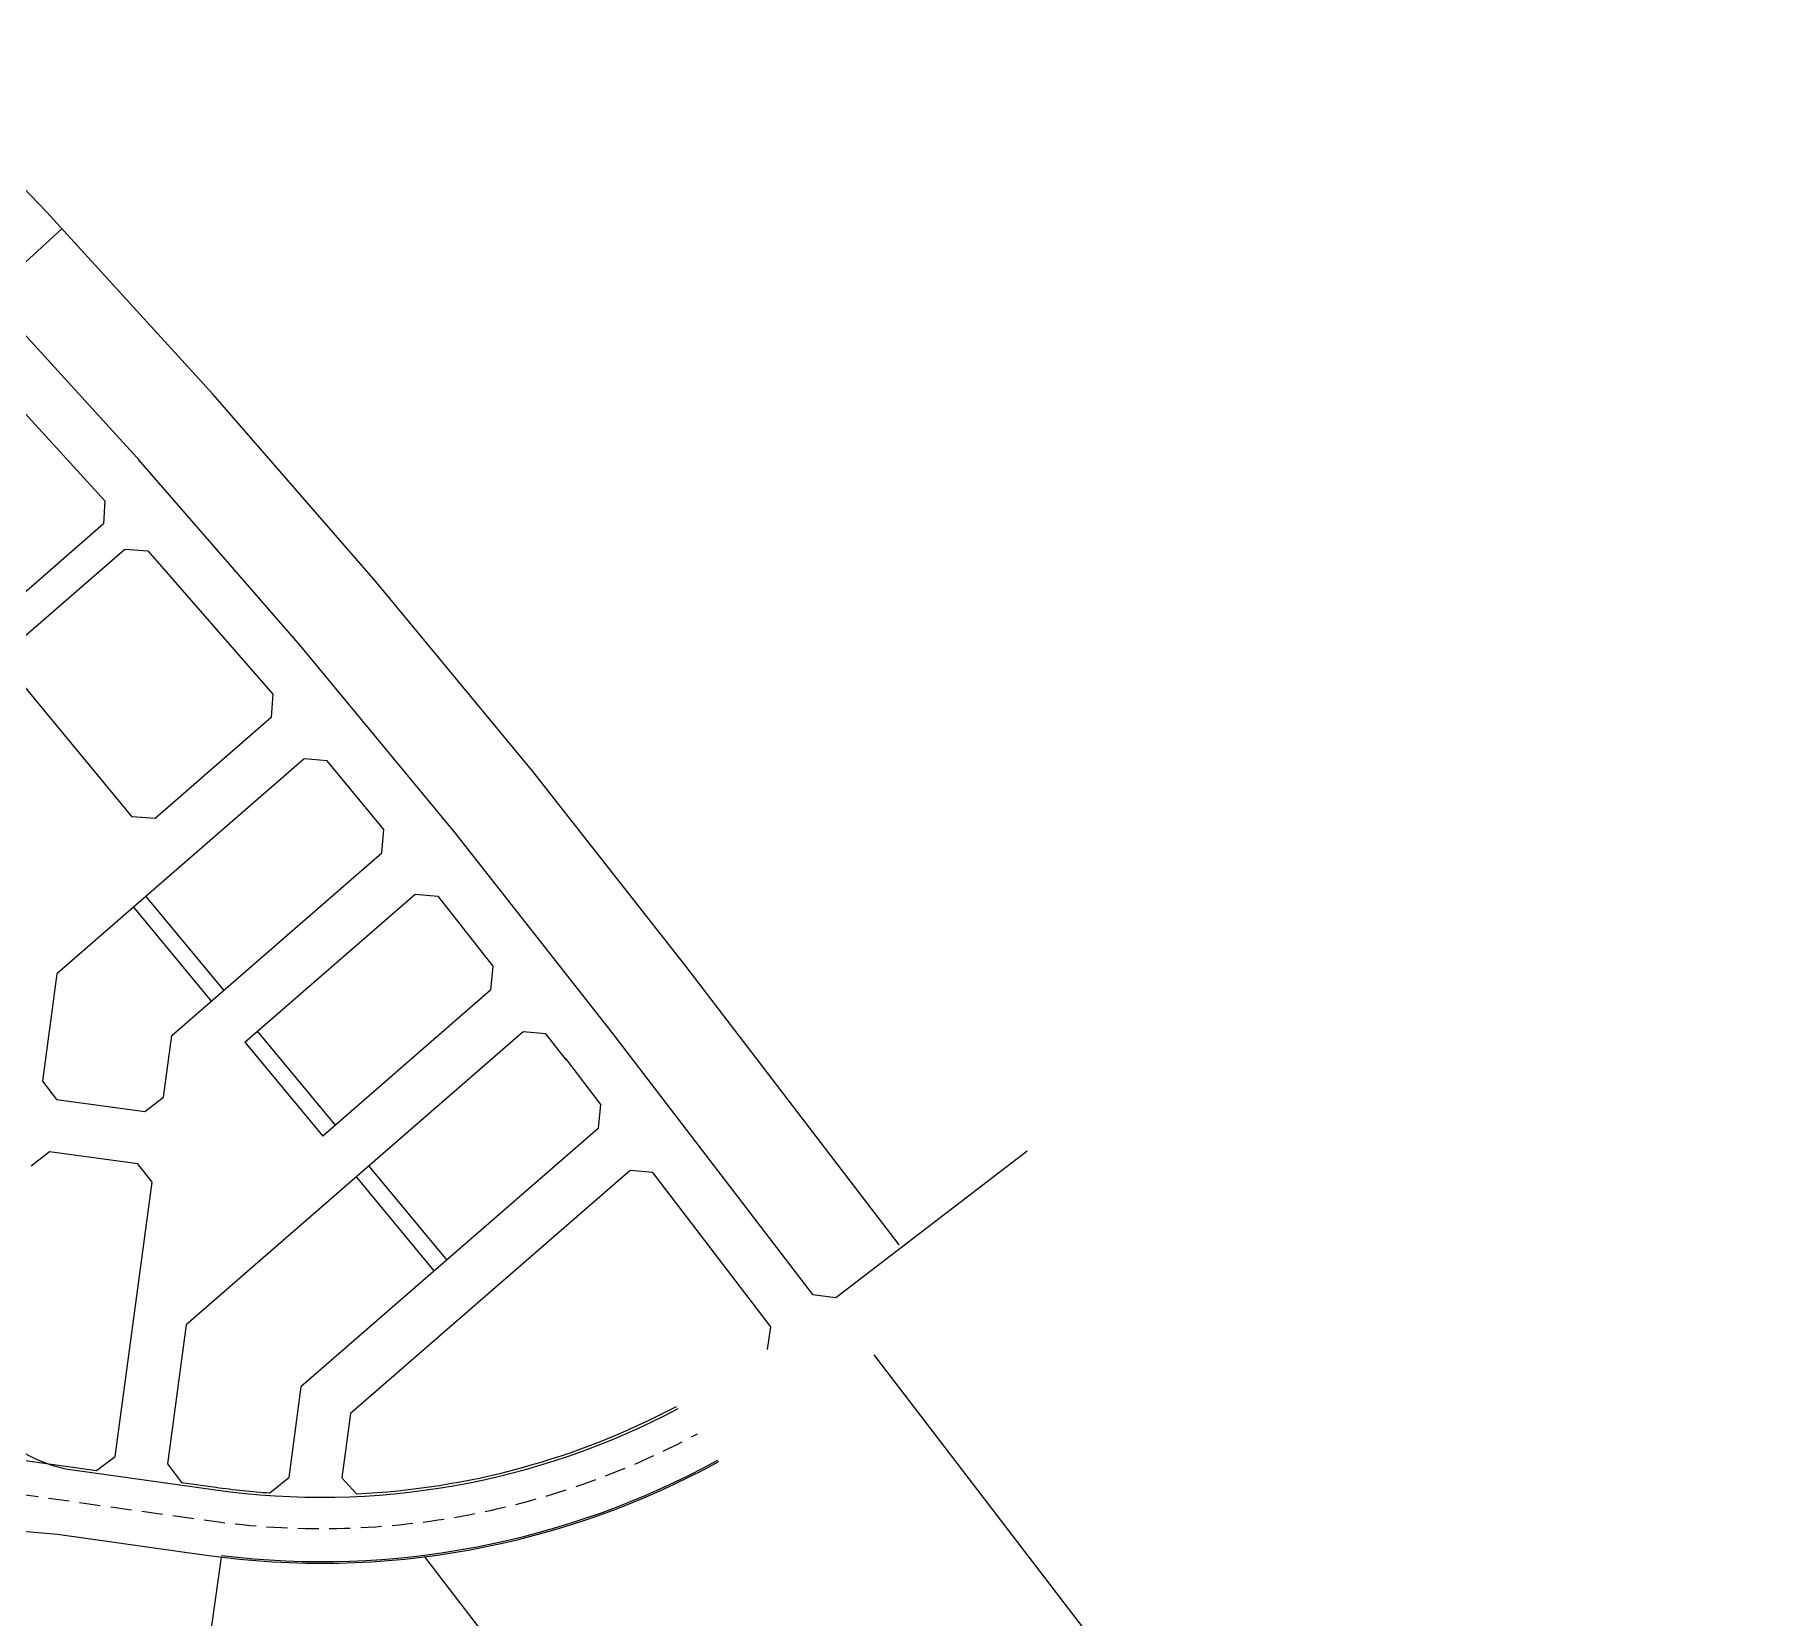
# Model space of a CAD drawing. Extents: x 296374 to 298792, y 6267790 to 6270844.
# Drawn here: x 297901 to 298424, y 6270248 to 6270727 of the extents above; entities that cross this region are included whole.
import ezdxf

# ---------------------------------------------------------------- set-up
doc = ezdxf.new("R2010")
doc.units = 0
doc.linetypes.add('DASHED2', pattern=[9.525, 6.35, -3.175])
for name, color, linetype in [('_User_xref', 251, 'Continuous'), ('X-Masterplan_LotLayout_P2$0$D-RD-Future_BDY', 251, 'Continuous'), ('X-Masterplan_LotLayout_P2$0$D-RD-Future_CL', 251, 'DASHED2'), ('X-Masterplan_LotLayout_P2$0$D-RD-Stage27_BDY', 251, 'Continuous')]:
    doc.layers.add(name, color=color, linetype=linetype)

# ---------------------------------------------------------------- blocks, each defined once
blk = doc.blocks.new('X-Masterplan_LotLayout_P2')
at = {"layer": 'X-Masterplan_LotLayout_P2$0$D-RD-Future_BDY', "lineweight": 0}
for p, q in [((297894.2, 6270541.95), (297928.15, 6270571.46)), ((297928.15, 6270571.46), (297935.2, 6270570.97)), ((297935.2, 6270570.97), (297973.04, 6270527.44)), ((297930.37, 6270490.34), (297893.61, 6270534.82)), ((297973.04, 6270527.44), (297972.55, 6270520.38)), ((297972.55, 6270520.38), (297937.33, 6270489.77)), ((297982.54, 6270507.87), (297907.62, 6270442.74)), ((297989.5, 6270507.29), (297982.54, 6270507.87)), ((298006.71, 6270486.47), (297989.5, 6270507.29)), ((297937.33, 6270489.77), (297930.37, 6270490.34)), ((298006.12, 6270479.34), (298006.71, 6270486.47)), ((297942.42, 6270423.97), (298006.12, 6270479.34)), ((297964.58, 6270422.03), (298016.2, 6270466.9)), ((298016.2, 6270466.9), (298023.06, 6270466.25)), ((298023.06, 6270466.25), (298039.77, 6270444.98)), ((297907.62, 6270442.74), (297903.23, 6270410.21)), ((298039.77, 6270444.98), (298039.08, 6270437.77)), ((298039.08, 6270437.77), (297988.16, 6270393.5)), ((297939.9, 6270405.27), (297942.42, 6270423.97)), ((298048.98, 6270425.17), (297946.75, 6270336.31)), ((298055.84, 6270424.52), (298048.98, 6270425.17)), ((298062.08, 6270416.58), (298055.84, 6270424.52)), ((297903.23, 6270410.21), (297907.52, 6270404.59)), ((297907.52, 6270404.59), (297934.28, 6270400.98)), ((297934.28, 6270400.98), (297939.9, 6270405.27)), ((297946.75, 6270336.31), (297941.08, 6270294.18)), ((297941.08, 6270294.18), (297945.36, 6270288.53)), ((297945.36, 6270288.53), (297955.75, 6270287.07))]:
    blk.add_line(p, q, dxfattribs=at)
for points in [[(297904.39, 6270673.69), (297852.76, 6270727.45)], [(297954.97, 6270618.34), (297904.39, 6270673.69)], [(297932.83, 6270598.1), (297886.93, 6270648.33)], [(298004.16, 6270561.75), (297954.97, 6270618.34)], [(297896.85, 6270613.75), (297922.12, 6270586.1), (297921.72, 6270579.12), (297887.83, 6270549.66), (297880.87, 6270550.23), (297868.48, 6270565.22)], [(297981.52, 6270542.07), (297932.33, 6270598.66)], [(298051.93, 6270503.96), (298004.16, 6270561.75)], [(298028.81, 6270484.84), (297981.04, 6270542.64)], [(298098.25, 6270445), (298051.93, 6270503.96)], [(298074.66, 6270426.46), (298028.34, 6270485.42)], [(297930.8, 6270462.9), (297954.38, 6270434.37)], [(297934.58, 6270466.18), (297958.16, 6270437.65)], [(298162.92, 6270360.54), (298098.25, 6270445)], [(297964.58, 6270422.03), (297988.16, 6270393.5)], [(297968.35, 6270425.31), (297991.94, 6270396.79)], [(298061.73, 6270417.03), (298072.39, 6270403.11), (298071.66, 6270395.86), (297981.56, 6270317.54)], [(297905.38, 6270388.73), (297899.76, 6270384.45)], [(297932.14, 6270385.13), (297905.38, 6270388.73)], [(297936.43, 6270379.51), (297932.14, 6270385.13)], [(298002.13, 6270384.45), (298025.75, 6270355.87)], [(297925.23, 6270296.41), (297936.43, 6270379.51)], [(298123.98, 6270335.73), (298088.22, 6270382.44), (298081.4, 6270383.13), (297996.61, 6270309.43)], [(297998.36, 6270381.17), (298021.9, 6270352.69)], [(298123.01, 6270328.78), (298123.98, 6270335.73)], [(297981.56, 6270317.54), (297977.86, 6270290.05)], [(297996.61, 6270309.43), (297993.98, 6270289.92)], [(297892.88, 6270295.91), (297919.61, 6270292.15)], [(297919.61, 6270292.15), (297925.23, 6270296.41)], [(297972.18, 6270285.36), (297977.86, 6270290.05)], [(297993.98, 6270289.92), (297998.37, 6270285.08)]]:
    blk.add_lwpolyline(points, dxfattribs=at)
at = {"layer": 'X-Masterplan_LotLayout_P2$0$D-RD-Future_BDY', "lineweight": 0, "flags": 128}
for points in [[(297886.93, 6270648.33), (297909.07, 6270668.57)], [(298074.43, 6270426.76), (298136.68, 6270345.46), (298143.69, 6270344.54), (298201.75, 6270389.04)], [(298019.07, 6270266), (298062.11, 6270209.9)]]:
    blk.add_lwpolyline(points, dxfattribs=at)
at = {"layer": 'X-Masterplan_LotLayout_P2$0$D-RD-Future_BDY'}
blk.add_lwpolyline([(298155.27, 6270327.2), (298423.73, 6269976.79), (298361.17, 6269928.79)], dxfattribs=at)
at = {"layer": 'X-Masterplan_LotLayout_P2$0$D-RD-Future_BDY', "lineweight": 0, "flags": 128}
for points in [[(297998.37, 6270285.08, 0.110632), (298095.42, 6270311.58, 0.110632)], [(297957.45, 6270266.38, 0.156746), (298107.94, 6270295.26, 0.156746)]]:
    blk.add_lwpolyline(points, format="xyb", dxfattribs=at)
at = {"layer": 'X-Masterplan_LotLayout_P2$0$D-RD-Future_BDY', "flags": 128}
for points in [[(297848.72, 6270301.3, 0.177299), (297865.89, 6270304.99, -0.339194), (297890.55, 6270302.72, 0.152712), (297912.42, 6270292.35)], [(297912.42, 6270292.35), (297955.64, 6270286.28, 0.158053), (298095.91, 6270310.93, 0.158053)], [(297907.74, 6270272.81), (297952.86, 6270266.48, 0.161494), (298108.24, 6270294.86, 0.161494)]]:
    blk.add_lwpolyline(points, format="xyb", dxfattribs=at)
blk.add_lwpolyline([(297896.1, 6270273.87), (297907.74, 6270272.81)], dxfattribs=at)
at = {"layer": 'X-Masterplan_LotLayout_P2$0$D-RD-Future_BDY', "lineweight": 0}
blk.add_arc((297987.76, 6270514.94), 230.1, 262.0042, 266.1172, dxfattribs=at)
at = {"layer": 'X-Masterplan_LotLayout_P2$0$D-RD-Future_CL', "flags": 128}
blk.add_lwpolyline([(297876.74, 6270287.77), (297954.32, 6270276.87, 0.15976), (298101.77, 6270303.29, 0.15976)], format="xyb", dxfattribs=at)
at = {"layer": 'X-Masterplan_LotLayout_P2$0$D-RD-Stage27_BDY', "flags": 128}
blk.add_lwpolyline([(297957.38, 6270265.88), (297931.76, 6270083.51)], dxfattribs=at)

msp = doc.modelspace()

# ---------------------------------------------------------------- block references
at = {"layer": '_User_xref', "color": 7}
msp.add_blockref('X-Masterplan_LotLayout_P2', (0, 0), dxfattribs=at)

doc.saveas('drawing.dxf')
